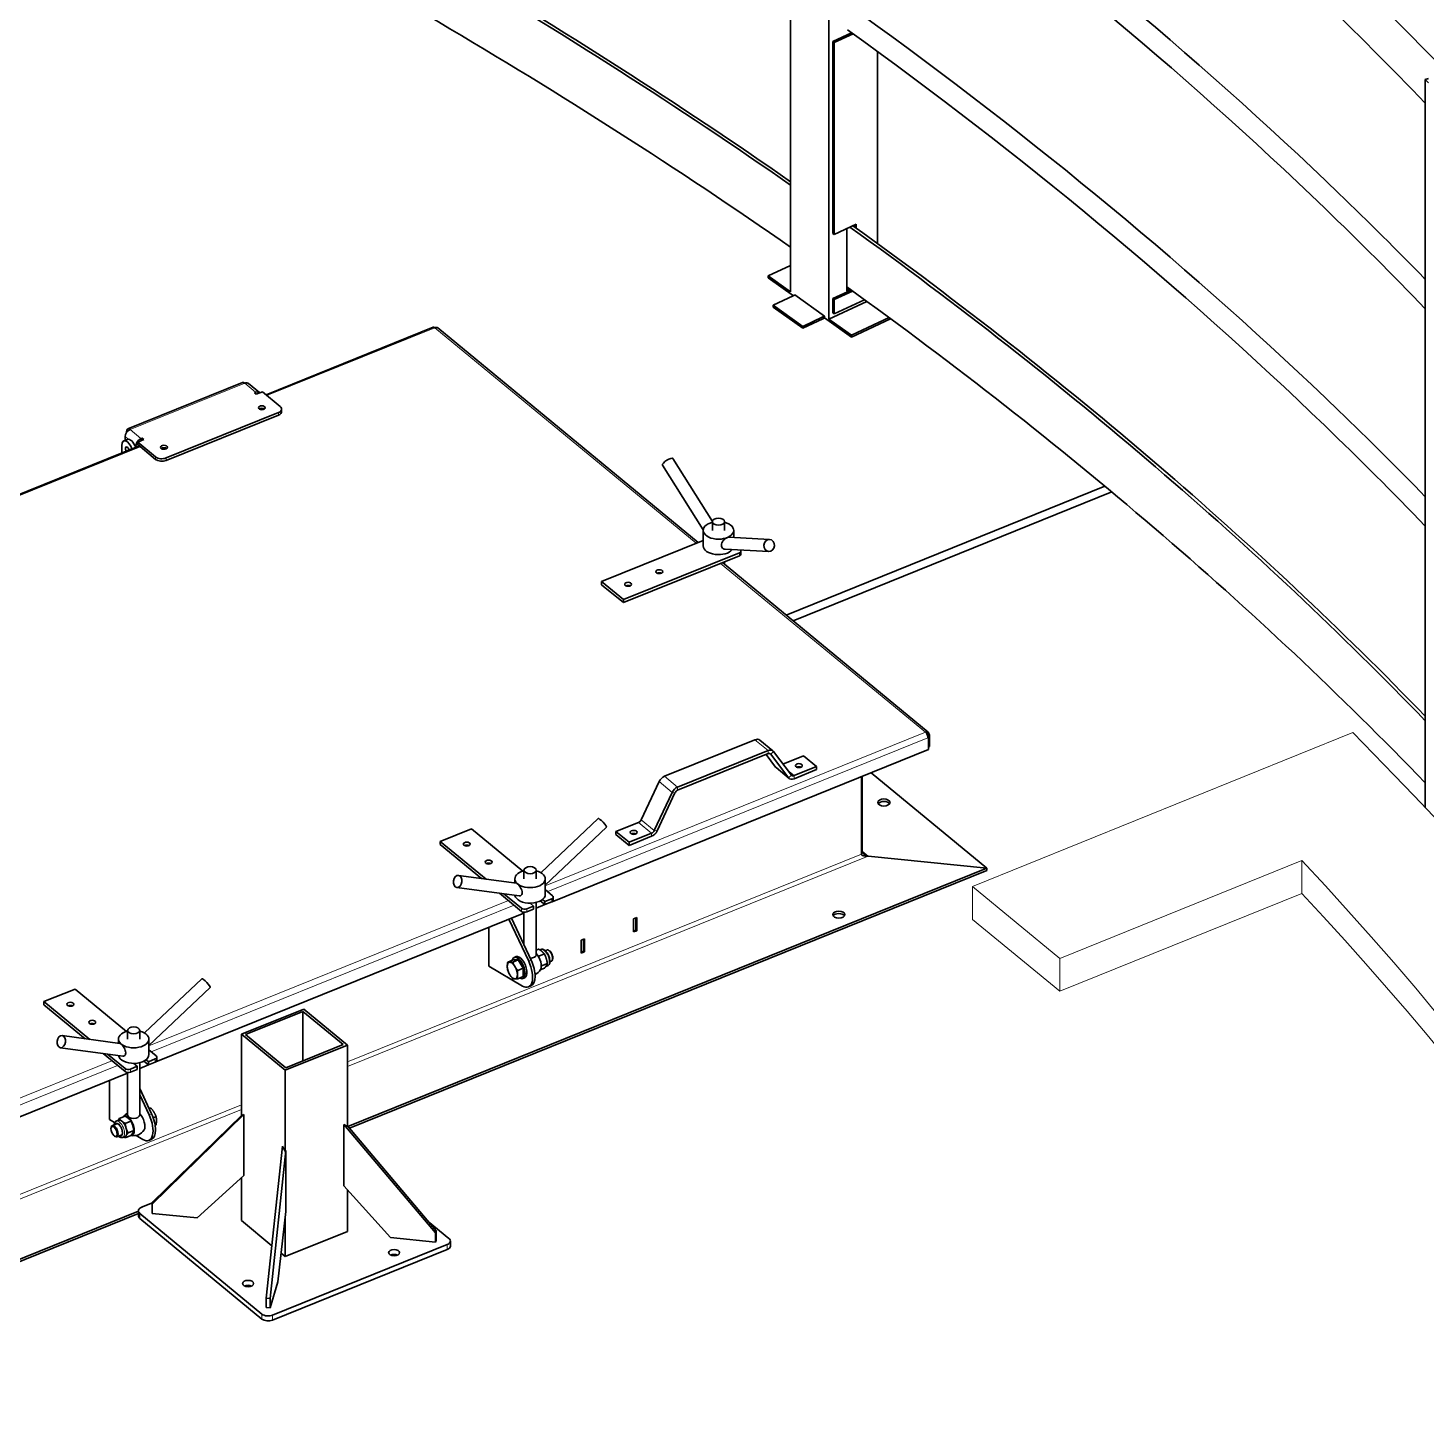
# Model space of a CAD drawing. Header units: millimetres. Extents: x 0 to 42050, y 0 to 29700.
# Drawn here: x 28622 to 29357, y 13207 to 13933 of the extents above; entities that cross this region are included whole.
import ezdxf

# ---------------------------------------------------------------- set-up
doc = ezdxf.new("R2010")
doc.units = ezdxf.units.MM
doc.header["$LTSCALE"] = 50
doc.layers.add('P_Cable Ducts (CD)', color=30, linetype='Continuous', lineweight=18, true_color=0xff7f00)
doc.layers.add('Visible', color=7, linetype='Continuous', lineweight=35)
doc.layers.add('Visible Narrow', color=7, linetype='Continuous', lineweight=18)

msp = doc.modelspace()

# ---------------------------------------------------------------- linework, layer by layer
at = {"layer": 'P_Cable Ducts (CD)'}
for p, q in [((29118.54, 13481.35), (29318.62, 13562.24)), ((29340.22, 13539.94), (29318.62, 13562.24)), ((29291.74, 13494.99), (29164.42, 13443.52)), ((29291.74, 13494.99), (29291.74, 13477.68)), ((29164.42, 13443.52), (29118.54, 13481.35)), ((29118.54, 13481.35), (29118.54, 13464.04)), ((29291.74, 13477.68), (29164.42, 13426.21)), ((29118.54, 13464.04), (29164.42, 13426.21)), ((29164.42, 13426.21), (29164.42, 13443.52))]:
    msp.add_line(p, q, dxfattribs=at)
for centre, major_axis, start_param, end_param in [((26536.67, 12634.94), (3212, 0), 0.084836, 0.509811), ((26536.67, 12634.94), (3132, 0), 6.246309, 6.778853), ((26536.67, 12617.63), (3132, 0), 0.004786, 0.495668)]:
    msp.add_ellipse(centre, major_axis=major_axis, ratio=0.57735, start_param=start_param, end_param=end_param, dxfattribs=at)
at = {"layer": 'Visible'}
for p, q in [((29022.98, 14191.45), (29022.98, 13793.98)), ((29043.13, 14177.1), (29043.13, 13779.63)), ((29045.19, 13925.66), (29055.04, 13930.27)), ((29055.79, 13929.73), (29045.94, 13925.12)), ((29045.94, 13925.12), (29045.19, 13925.66)), ((29045.19, 13824.74), (29045.19, 13925.66)), ((29045.94, 13824.2), (29045.94, 13925.12)), ((29068.63, 13819.42), (29068.63, 13920.4)), ((29358.38, 13906.22), (29356.62, 13905.67)), ((29356.62, 13905.67), (29356.62, 13522.8)), ((29358.33, 13903.84), (29356.62, 13905.67)), ((29045.94, 13824.2), (29057.44, 13829.58)), ((29052.45, 13794.44), (29052.45, 13827.25)), ((29056.69, 13828.08), (29056.69, 13829.23)), ((29057.44, 13829.58), (29057.44, 13827.53)), ((29045.19, 13824.74), (29045.94, 13824.2)), ((29011.14, 13802.41), (29022.98, 13807.95)), ((29011.14, 13802.41), (29022.98, 13793.98)), ((29011.14, 13801.43), (29011.14, 13802.41)), ((29024.42, 13791.98), (29011.14, 13801.43)), ((29013.75, 13786.99), (29024.32, 13791.93)), ((29025.25, 13792.37), (29024.32, 13791.93)), ((29025.25, 13792.37), (29040.86, 13781.24)), ((29043.13, 13779.63), (29063.06, 13788.95)), ((29045.19, 13790.45), (29054.79, 13794.94)), ((29045.94, 13789.91), (29045.19, 13790.45)), ((29045.19, 13782.93), (29045.19, 13790.45)), ((29055.54, 13794.4), (29045.94, 13789.91)), ((29045.94, 13782.4), (29045.94, 13789.91)), ((29061.85, 13789.84), (29045.94, 13782.4)), ((29052.45, 13795.33), (29053.54, 13795.84)), ((29054.29, 13795.3), (29052.45, 13794.44)), ((29029.37, 13775.86), (29013.75, 13786.99)), ((29013.75, 13786.01), (29013.75, 13786.99)), ((29029.37, 13774.88), (29013.75, 13786.01)), ((29045.19, 13782.93), (29045.94, 13782.4)), ((28835.01, 13775.41), (28747.17, 13739.9)), ((28974.32, 13662.17), (28837.43, 13775.03)), ((29029.37, 13775.86), (29039.93, 13780.81)), ((29039.93, 13779.83), (29029.37, 13774.88)), ((29029.37, 13774.88), (29029.37, 13775.86)), ((29039.93, 13780.81), (29040.86, 13781.24)), ((29039.93, 13779.83), (29040.86, 13780.26)), ((29040.86, 13780.26), (29040.86, 13781.24)), ((29040.86, 13780.26), (29054.97, 13770.21)), ((29040.86, 13780.26), (29040.86, 13780.26)), ((29054.97, 13771.19), (29043.13, 13779.63)), ((29054.97, 13771.19), (29074.72, 13780.44)), ((29054.97, 13770.21), (29075.54, 13779.84)), ((29054.97, 13770.21), (29054.97, 13771.19)), ((28734.77, 13746.27), (28674.48, 13721.9)), ((28743.74, 13741.04), (28738, 13745.77)), ((28741.05, 13740.92), (28741.7, 13741.19)), ((28741.97, 13740.16), (28741.05, 13740.92)), ((28745.24, 13741.49), (28741.97, 13740.16)), ((28745.24, 13741.49), (28754.65, 13733.73)), ((28753.67, 13730.52), (28694.69, 13706.67)), ((28755.37, 13731.1), (28755.37, 13732.41)), ((28753.67, 13729.21), (28694.69, 13705.37)), ((28672.36, 13715.65), (28674.32, 13716.45)), ((28673.06, 13715.94), (28673.06, 13717.87)), ((28673.84, 13720.44), (28673.84, 13720.05)), ((28682.99, 13716.32), (28679.71, 13715)), ((28681.42, 13716.81), (28682.07, 13717.08)), ((28682.07, 13717.08), (28682.99, 13716.32)), ((28682.07, 13715.95), (28682.07, 13717.08)), ((28680.58, 13712.98), (28360.86, 13583.73)), ((28671.32, 13709.24), (28671.32, 13713.29)), ((28678.79, 13713.14), (28678.79, 13712.26)), ((28689.12, 13707.24), (28679.71, 13715)), ((28679.71, 13715), (28679.71, 13713.69)), ((28689.12, 13705.93), (28679.71, 13713.69)), ((28680.1, 13712.79), (28680.1, 13713.37)), ((28977.04, 13668.78), (28955.67, 13702.91)), ((28981.84, 13673.19), (28961.09, 13706.31)), ((28981.84, 13668.59), (28981.84, 13673.17)), ((28988.24, 13668.59), (28988.24, 13673.17)), ((28977.04, 13668.59), (28977.04, 13660.43)), ((28990.55, 13664.97), (29011.86, 13663.84)), ((28993.04, 13668.59), (28993.04, 13664.83)), ((28923.6, 13641.66), (28977.04, 13663.26)), ((28996.01, 13656.84), (28935.07, 13632.2)), ((28988.59, 13658.66), (29011.52, 13657.45)), ((28996.87, 13657.79), (28996.87, 13656.15)), ((28996.01, 13655.21), (28935.07, 13630.57)), ((29095.31, 13562.4), (28987.12, 13651.61)), ((28988.24, 13650.69), (28988.24, 13652.06)), ((28935.07, 13632.2), (28923.6, 13641.66)), ((28923.6, 13641.66), (28923.6, 13640.03)), ((28935.07, 13630.57), (28923.6, 13640.03)), ((28935.07, 13632.2), (28935.07, 13630.57)), ((29095.46, 13561.36), (29094.77, 13561.93)), ((29094.78, 13561.09), (29095.46, 13561.36)), ((29095.46, 13558.09), (29095.46, 13561.36)), ((29095.46, 13561.23), (29095.75, 13561.34)), ((29095.46, 13560.98), (29095.96, 13561.18)), ((29095.96, 13561.18), (29095.75, 13561.34)), ((29095.96, 13554.97), (29095.96, 13561.18)), ((28956.68, 13539.26), (29004.22, 13558.48)), ((29013.65, 13552.62), (29006.76, 13558.3)), ((29095.14, 13559.79), (29095.45, 13559.53)), ((29095.16, 13559.42), (29095.45, 13559.53)), ((29095.45, 13559.53), (29095.45, 13553.33)), ((29095.46, 13558.09), (29095.45, 13558.09)), ((29095.45, 13554.77), (29095.96, 13554.97)), ((29095.45, 13553.33), (28897.55, 13473.32)), ((29011.1, 13552.8), (28963.56, 13533.58)), ((28963.56, 13531.95), (29011.1, 13551.17)), ((29015.05, 13544.15), (29010.06, 13550.75)), ((29012.52, 13550.92), (29021.93, 13538.48)), ((29023.35, 13539.87), (29013.94, 13552.31)), ((29018.93, 13545.72), (29029.76, 13550.1)), ((29029.76, 13550.1), (29036.64, 13544.42)), ((29015.34, 13543.85), (29022.23, 13538.17)), ((29036.64, 13544.42), (29024.77, 13539.63)), ((29024.77, 13537.99), (29036.64, 13542.79)), ((29036.64, 13542.79), (29036.64, 13544.42)), ((29060.17, 13539.06), (29060.17, 13498.32)), ((29060.56, 13499.6), (29060.56, 13539.22)), ((29065.26, 13541.12), (29126.1, 13490.96)), ((28944.42, 13516.42), (28953.84, 13536.48)), ((28960.72, 13530.8), (28951.31, 13510.74)), ((28952.73, 13510.5), (28962.14, 13530.56)), ((28891.68, 13488.58), (28921.86, 13517.08)), ((28838.79, 13505.04), (28855.17, 13511.66)), ((28855.17, 13511.66), (28882.18, 13489.4)), ((28893.99, 13481.95), (28926.25, 13512.43)), ((28931.13, 13510.23), (28943.01, 13515.03)), ((28938.02, 13504.55), (28931.13, 13510.23)), ((28931.13, 13508.6), (28931.13, 13510.23)), ((28838.79, 13505.04), (28838.79, 13503.4)), ((28862.89, 13485.17), (28838.79, 13505.04)), ((28860.52, 13485.49), (28838.79, 13503.4)), ((28931.13, 13508.6), (28938.02, 13502.92)), ((28949.89, 13509.35), (28938.02, 13504.55)), ((28938.02, 13502.92), (28949.89, 13507.72)), ((28938.02, 13502.92), (28938.02, 13504.55)), ((29126.1, 13490.96), (29063.7, 13497.31)), ((29063.7, 13497.31), (29126.1, 13490.96)), ((29126.1, 13490.96), (28790.16, 13355.15)), ((29126.1, 13489.65), (28790.99, 13354.18)), ((28882.79, 13485.33), (28882.79, 13489.91)), ((28889.19, 13485.33), (28889.19, 13489.91)), ((29126.1, 13489.65), (29126.1, 13490.96)), ((29126.1, 13489.65), (29126.1, 13490.96)), ((28880.23, 13476.34), (28847.48, 13480.81)), ((28878.8, 13483), (28848.35, 13487.15)), ((28877.99, 13485.33), (28877.99, 13483.11)), ((28893.99, 13485.33), (28893.99, 13477.17)), ((28881.47, 13468.22), (28869.9, 13477.75)), ((28881.47, 13469.85), (28872.28, 13477.43)), ((28889.19, 13445.44), (28889.19, 13472.94)), ((28893.75, 13471.78), (28891.36, 13473.75)), ((28893.75, 13473.41), (28892.47, 13474.46)), ((28897.36, 13474.87), (28893.75, 13473.41)), ((28893.75, 13473.41), (28893.75, 13471.78)), ((28897.36, 13473.23), (28893.75, 13471.78)), ((28893.99, 13479.66), (28897.85, 13476.47)), ((28898.21, 13475.81), (28898.21, 13474.18)), ((28882.79, 13467.35), (28689.16, 13389.08)), ((28882.79, 13450.62), (28882.79, 13467.74)), ((28887.86, 13471.02), (28884.25, 13469.57)), ((28887.86, 13469.39), (28884.25, 13467.93)), ((28886, 13472.55), (28887.86, 13471.02)), ((28887.86, 13471.02), (28887.86, 13469.39)), ((28893.74, 13471.78), (28889.19, 13469.94)), ((28864.39, 13459.92), (28864.39, 13439.42)), ((28885.26, 13442), (28874.89, 13464.16)), ((28876.2, 13464.69), (28886.57, 13442.53)), ((28940.41, 13464.27), (28942.04, 13464.93)), ((28940.41, 13457.41), (28940.41, 13464.27)), ((28941.65, 13458.36), (28940.41, 13457.86)), ((28942.04, 13458.08), (28940.41, 13457.41)), ((28941.65, 13458.36), (28941.65, 13464.78)), ((28941.65, 13458.4), (28942.04, 13458.08)), ((28942.04, 13464.93), (28942.04, 13458.08)), ((28912.88, 13453.15), (28914.52, 13453.81)), ((28912.88, 13446.29), (28912.88, 13453.15)), ((28914.13, 13447.24), (28914.13, 13453.65)), ((28914.52, 13453.81), (28914.52, 13446.95)), ((28878.66, 13444.43), (28877.68, 13444.03)), ((28890.46, 13448.39), (28889.19, 13447.88)), ((28890.52, 13444.65), (28893.53, 13445.86)), ((28891.69, 13448.22), (28891.13, 13447.99)), ((28894.78, 13447.92), (28893.97, 13447.6)), ((28896.06, 13447.55), (28895.7, 13447.77)), ((28912.88, 13446.73), (28914.13, 13447.24)), ((28914.52, 13446.95), (28912.88, 13446.29)), ((28914.13, 13447.27), (28914.52, 13446.95)), ((28864.39, 13439.42), (28881.93, 13428.99)), ((28877.07, 13442.76), (28874.21, 13441.6)), ((28879.73, 13442.75), (28876.86, 13441.6)), ((28877.07, 13442.76), (28879.73, 13442.75)), ((28882.39, 13438.38), (28879.52, 13437.22)), ((28879.73, 13442.75), (28882.39, 13438.38)), ((28882.39, 13438.38), (28882.39, 13434.01)), ((28891.34, 13437.41), (28893.53, 13438.3)), ((28892.05, 13439.6), (28895.07, 13440.82)), ((28895.16, 13439.63), (28894.27, 13439.27)), ((28897.18, 13441.99), (28896.37, 13441.66)), ((28897.84, 13443.15), (28897.73, 13442.74)), ((28683.29, 13404.33), (28713.47, 13432.84)), ((28879.52, 13432.85), (28882.39, 13434.01)), ((28883.16, 13433.3), (28882.17, 13432.9)), ((28886.42, 13429.01), (28885.11, 13428.48)), ((28630.4, 13420.79), (28646.78, 13427.41)), ((28646.78, 13427.41), (28673.78, 13405.15)), ((28685.59, 13397.7), (28717.86, 13428.19)), ((28630.4, 13420.79), (28630.4, 13419.16)), ((28654.5, 13400.92), (28630.4, 13420.79)), ((28652.13, 13401.24), (28630.4, 13419.16)), ((28734.22, 13403.63), (28766.99, 13416.88)), ((28766.6, 13415.59), (28736.45, 13403.41)), ((28766.6, 13389.66), (28766.6, 13415.59)), ((28787.7, 13398.19), (28766.6, 13415.59)), ((28766.99, 13416.88), (28789.93, 13397.96)), ((28670.4, 13398.75), (28639.96, 13402.9)), ((28669.59, 13401.09), (28669.59, 13398.86)), ((28674.39, 13401.09), (28674.39, 13405.66)), ((28680.79, 13401.09), (28680.79, 13405.66)), ((28685.59, 13401.09), (28685.59, 13392.92)), ((28757.17, 13384.72), (28734.22, 13403.63)), ((28734.22, 13360.84), (28734.22, 13403.63)), ((28736.45, 13403.41), (28757.56, 13386)), ((28671.84, 13392.1), (28639.09, 13396.56)), ((28673.07, 13383.97), (28661.51, 13393.51)), ((28673.07, 13385.6), (28663.88, 13393.18)), ((28685.59, 13395.41), (28689.46, 13392.23)), ((28789.93, 13397.96), (28757.17, 13384.72)), ((28757.56, 13386), (28787.7, 13398.19)), ((28789.93, 13355.16), (28789.93, 13397.96)), ((28679.46, 13386.78), (28675.86, 13385.32)), ((28679.46, 13385.15), (28675.86, 13383.69)), ((28677.61, 13388.3), (28679.46, 13386.78)), ((28679.46, 13386.78), (28679.46, 13385.15)), ((28680.79, 13361.2), (28680.79, 13388.69)), ((28685.35, 13387.54), (28680.79, 13385.69)), ((28685.36, 13387.53), (28682.97, 13389.5)), ((28685.36, 13389.16), (28684.08, 13390.22)), ((28688.97, 13390.62), (28685.36, 13389.16)), ((28685.36, 13389.16), (28685.36, 13387.53)), ((28688.97, 13388.99), (28685.36, 13387.53)), ((28689.82, 13391.57), (28689.82, 13389.93)), ((28757.17, 13341.92), (28757.17, 13384.72)), ((28674.39, 13383.11), (28464.46, 13298.24)), ((28664.84, 13379.25), (28664.84, 13358.75)), ((28674.39, 13361.2), (28674.39, 13383.49)), ((28680.79, 13375.17), (28687.03, 13361.86)), ((28685.72, 13361.33), (28680.79, 13371.84)), ((28685.85, 13364.38), (28686.72, 13364.73)), ((28664.84, 13358.75), (28667.54, 13357.15)), ((28666.4, 13355.6), (28668.66, 13356.51)), ((28668.42, 13357.96), (28669.63, 13358.45)), ((28673.06, 13360.51), (28670.05, 13359.29)), ((28676.13, 13357.98), (28673.12, 13356.76)), ((28687.37, 13314.35), (28735.57, 13361.49)), ((28734.22, 13360.97), (28687.72, 13315.48)), ((28687.89, 13359.75), (28689.38, 13360.35)), ((28689.38, 13355.98), (28688.91, 13355.79)), ((28735.57, 13361.49), (28734.22, 13360.84)), ((28735.57, 13329.31), (28735.57, 13361.49)), ((28788.01, 13356.15), (28788.01, 13323.97)), ((28789.93, 13355.16), (28788.01, 13356.15)), ((28788.01, 13356.15), (28836.21, 13299.2)), ((28836.55, 13300.33), (28789.93, 13355.43)), ((28665.74, 13354.44), (28665.85, 13354.85)), ((28667.52, 13350.04), (28667.88, 13349.82)), ((28668.8, 13349.66), (28671.06, 13350.58)), ((28671.89, 13349.37), (28673.1, 13349.86)), ((28676.13, 13350.41), (28673.12, 13349.19)), ((28677.66, 13352.93), (28674.65, 13351.71)), ((28678.89, 13350.4), (28682.39, 13348.32)), ((28686.87, 13348.34), (28685.56, 13347.81)), ((28755.82, 13344.8), (28747.32, 13264.92)), ((28749.29, 13264.72), (28757.56, 13342.43)), ((28757.17, 13341.92), (28755.82, 13344.8)), ((28757.56, 13342.43), (28757.17, 13341.92)), ((28757.56, 13342.43), (28757.56, 13310.35)), ((28735.57, 13329.31), (28711.01, 13307.04)), ((28734.22, 13305.65), (28734.22, 13328.09)), ((28812.57, 13296.7), (28788.01, 13323.97)), ((28789.93, 13299.98), (28789.93, 13321.83)), ((28681.79, 13312.65), (28687.57, 13314.98)), ((28687.72, 13315.48), (28687.37, 13314.35)), ((28687.37, 13309.45), (28687.37, 13314.35)), ((28680.09, 13310.65), (28457.67, 13220.74)), ((28680.09, 13309.35), (28457.67, 13219.43)), ((28680.09, 13308.14), (28680.09, 13310.76)), ((28745.05, 13256.46), (28680.81, 13309.43)), ((28745.05, 13253.85), (28680.81, 13306.82)), ((28687.37, 13309.45), (28711.01, 13307.04)), ((28750.25, 13292.44), (28734.22, 13305.65)), ((28757.56, 13310.35), (28753.46, 13273.47)), ((28757.17, 13286.74), (28757.17, 13306.83)), ((28832.43, 13305.2), (28843.35, 13296.2)), ((28789.93, 13299.98), (28757.17, 13286.74)), ((28812.57, 13296.7), (28836.21, 13294.3)), ((28836.21, 13299.2), (28836.55, 13300.33)), ((28836.21, 13299.2), (28836.21, 13294.3)), ((28836.55, 13295.43), (28836.55, 13300.33)), ((28842.37, 13292.99), (28750.62, 13255.9)), ((28842.37, 13290.37), (28750.62, 13253.28)), ((28836.21, 13294.3), (28836.55, 13295.43)), ((28844.07, 13292.27), (28844.07, 13294.88)), ((28757.17, 13286.74), (28755.12, 13288.42)), ((28749.29, 13259.82), (28753.46, 13273.47)), ((28747.32, 13264.92), (28749.29, 13264.72)), ((28747.32, 13264.92), (28747.32, 13260.02)), ((28747.32, 13260.02), (28749.29, 13259.82)), ((28749.29, 13259.82), (28749.29, 13264.72))]:
    msp.add_line(p, q, dxfattribs=at)
at = {"layer": 'Visible', "color": 9, "true_color": 0xc0c0c0}
for p, q in [((29020.56, 13624.04), (29188.17, 13691.8)), ((29191.82, 13688.76), (29024.23, 13621.01))]:
    msp.add_line(p, q, dxfattribs=at)
at = {"layer": 'Visible'}
for centre, start, end in [((28885.99, 13440.92), 294.1754, 328.97215), ((28677.59, 13356.67), 120, 146.81398), ((28677.59, 13356.67), 256.96332, 328.97215)]:
    msp.add_arc(centre, 6.4, start, end, dxfattribs=at)
for centre, major_axis, ratio, start_param, end_param in [((26536.67, 12661.72), (-3227.8, 0), 0.57735, 3.833108, 4.003731), ((26536.67, 12661.72), (-3229.8, 0), 0.57735, 3.833856, 4.003734), ((26536.67, 12629.06), (-3227.8, 0), 0.57735, 3.833108, 4.004406), ((26536.67, 12661.72), (-3227.8, 0), 0.57735, 3.649749, 3.817818), ((26536.67, 12661.72), (-3229.8, 0), 0.57735, 3.650859, 3.817821), ((26536.67, 12629.06), (-3227.8, 0), 0.57735, 3.649749, 3.818664), ((28835.91, 13773.18), (-0.9, 2.23), 0.468323, 5.571067, 6.283185), ((28835.91, 13773.18), (1.53, 1.85), 0.668835, 0, 0.889288), ((28735.97, 13743.3), (-1.2, 2.97), 0.468323, 5.571067, 6.283185), ((28735.97, 13743.3), (2.04, 2.47), 0.668835, 0, 0.889288), ((28741.7, 13738.57), (2.04, 2.47), 0.668835, 6.206226, 7.172473), ((28744.97, 13731.75), (1.8, 0), 0.57735, 0.679674, 2.461919), ((28744.97, 13731.75), (-1.8, 0), 0.57735, 3.821266, 5.603511), ((28751.37, 13732.41), (4, 0), 0.57735, 5.323254, 6.894051), ((28751.37, 13731.1), (4, 0), 0.57735, 5.323254, 6.283185), ((28674.3, 13710.83), (-1.95, 4.82), 0.468323, 4.642379, 7.141864), ((28675.68, 13718.93), (2.04, 2.47), 0.668835, 0.889288, 2.460084), ((28675.68, 13718.93), (-1.2, 2.97), 0.468323, 5.571067, 7.141864), ((28676.27, 13711.63), (-1.95, 4.82), 0.468323, 4.642379, 6.283185), ((28681.42, 13714.2), (-2.04, -2.47), 0.668835, 4.03088, 5.601677), ((28674.3, 13710.83), (-0.67, 1.67), 0.468323, 4.508901, 8.05747), ((28693.52, 13710.96), (1.8, 0), 0.57735, 0.679674, 2.461919), ((28693.52, 13710.96), (-1.8, 0), 0.57735, 3.821266, 5.603511), ((28692.39, 13708.56), (-4, 0), 0.57735, 0.610865, 2.181662), ((28692.39, 13707.26), (4, 0), 0.57735, 3.752458, 5.323254), ((28958.38, 13704.61), (-2.71, -1.7), 0.312744, 3.141593, 6.283185), ((28985.04, 13668.59), (8, 0), 0.57735, 1.982313, 7.442465), ((28985.04, 13660.43), (-8, 0), 0.57735, 0, 2.702378), ((28994.87, 13657.79), (2, 0), 0.57735, 5.323254, 6.680154), ((28994.87, 13656.15), (2, 0), 0.57735, 5.323254, 6.283185), ((28953.91, 13645.23), (1.8, 0), 0.57735, 0.903785, 2.237807), ((28953.91, 13645.23), (-1.8, 0), 0.57735, 4.045378, 5.3794), ((28937.53, 13638.61), (1.8, 0), 0.57735, 0.903785, 2.237807), ((28937.53, 13638.61), (-1.8, 0), 0.57735, 4.045378, 5.3794), ((29093.79, 13560.55), (1.53, 1.85), 0.668835, 5.601677, 7.172473), ((29093.79, 13560.55), (0.9, -2.23), 0.468323, 0.858678, 2.429475), ((29004.22, 13555.21), (2.54, 3.09), 0.668835, 0, 0.889288), ((29011.1, 13549.53), (2.54, 3.09), 0.668835, 6.125275, 7.172473), ((29011.1, 13549.53), (1.27, 1.54), 0.668835, 6.125275, 7.172473), ((28956.68, 13535.99), (-2.54, -3.09), 0.668835, 4.03088, 5.078078), ((29017.89, 13546.93), (-2.54, -3.09), 0.668835, 6.125275, 6.283185), ((29024.77, 13541.26), (-1.27, -1.54), 0.668835, 6.125275, 7.172473), ((29027.3, 13543.24), (-1.8, 0), 0.57735, 4.045378, 5.3794), ((29027.3, 13543.24), (1.8, 0), 0.57735, 0.903781, 2.181662), ((28963.56, 13530.31), (2.54, 3.09), 0.668835, 0.889288, 1.936485), ((28963.56, 13530.31), (-1.27, -1.54), 0.668835, 4.03088, 5.078078), ((29024.77, 13541.26), (-2.54, -3.09), 0.668835, 6.125275, 7.172473), ((29072.02, 13524.18), (3.2, 0), 0.57735, 0.361367, 2.780226), ((28924.06, 13514.76), (-2.2, 2.33), 0.136479, 3.141593, 6.283185), ((28943.01, 13516.66), (-1.27, -1.54), 0.668835, 0.889288, 1.936485), ((28949.89, 13510.99), (1.27, 1.54), 0.668835, 4.03088, 5.078078), ((28949.89, 13510.99), (-2.54, -3.09), 0.668835, 0.889288, 1.936485), ((28852.72, 13501.99), (1.8, 0), 0.57735, 0.903785, 2.237807), ((28852.72, 13501.99), (-1.8, 0), 0.57735, 4.045378, 5.3794), ((28940.47, 13508.14), (1.8, 0), 0.57735, 0.903785, 2.237807), ((28940.47, 13508.14), (-1.8, 0), 0.57735, 4.045378, 5.3794), ((28864.19, 13492.53), (1.8, 0), 0.57735, 0.903785, 2.237807), ((28864.19, 13492.53), (-1.8, 0), 0.57735, 4.045378, 5.3794), ((28885.99, 13485.33), (8, 0), 0.57735, 1.982313, 7.442465), ((28885.99, 13477.17), (8, 0), 0.57735, 3.25557, 6.283185), ((28896.21, 13475.81), (2, 0), 0.57735, 5.323254, 6.894051), ((28896.21, 13474.18), (2, 0), 0.57735, 5.323254, 6.283185), ((28883.1, 13470.51), (-2, 0), 0.57735, 0.610865, 2.181662), ((28883.1, 13468.88), (-2, 0), 0.57735, 0.610865, 2.181662), ((29048.28, 13465.24), (3.2, 0), 0.57735, 0.361367, 2.780226), ((28879.92, 13438.47), (2.25, -5.56), 0.468323, 5.713509, 9.994454), ((28880.91, 13438.86), (2.25, -5.56), 0.468323, 0, 3.141593), ((28885.99, 13445.44), (3.2, 0), 0.57735, 4.739262, 6.283185), ((28888.77, 13442.04), (2.03, -5.03), 0.468323, 0.338811, 2.295674), ((28895.98, 13444.96), (1.2, -2.97), 0.468323, 0, 3.141593), ((28896.31, 13445.09), (-1.05, 2.6), 0.468323, 3.700244, 5.724534), ((28879.92, 13438.47), (-1.74, 4.29), 0.468323, 5.906621, 6.282711), ((28879.92, 13438.47), (-1.74, 4.29), 0.468323, 4.615976, 5.478962), ((28880.91, 13438.86), (4.2, -10.38), 0.468323, 5.731302, 7.968043), ((28879.92, 13438.47), (-1.74, 4.29), 0.468323, 3.614928, 4.385614), ((28882.22, 13439.39), (4.2, -10.38), 0.468323, 0, 1.684858), ((28715.66, 13430.51), (-2.2, 2.33), 0.136479, 3.141593, 6.283185), ((28644.33, 13417.74), (1.8, 0), 0.57735, 0.903785, 2.237807), ((28644.33, 13417.74), (-1.8, 0), 0.57735, 4.045378, 5.3794), ((28655.8, 13408.28), (1.8, 0), 0.57735, 0.903785, 2.237807), ((28655.8, 13408.28), (-1.8, 0), 0.57735, 4.045378, 5.3794), ((28677.59, 13401.09), (8, 0), 0.57735, 1.982313, 7.442465), ((28677.59, 13392.92), (8, 0), 0.57735, 3.25557, 6.283185), ((28687.82, 13391.57), (2, 0), 0.57735, 5.323254, 6.894051), ((28674.71, 13386.27), (-2, 0), 0.57735, 0.610865, 2.181662), ((28687.82, 13389.93), (2, 0), 0.57735, 5.323254, 6.283185), ((28674.71, 13384.63), (-2, 0), 0.57735, 0.610865, 2.181662), ((28667.6, 13352.63), (-1.2, 2.97), 0.468323, 2.582942, 6.841836), ((28669.64, 13353.46), (-1.33, 3.3), 0.468323, 5.120024, 6.735807), ((28669.86, 13353.54), (-1.33, 3.3), 0.468323, 0.069593, 0.452622), ((28669.86, 13353.54), (-1.2, 2.97), 0.468323, 5.525467, 6.283185), ((28671.37, 13354.15), (-1.74, 4.3), 0.468323, 5.571067, 6.283185), ((28671.37, 13354.15), (1.74, -4.3), 0.468323, 1.382277, 2.429475), ((28674.81, 13355.54), (-2.03, 5.03), 0.468323, 2.877751, 6.531991), ((28677.59, 13361.2), (3.2, 0), 0.57735, 3.141593, 6.283185), ((28680.38, 13357.8), (2.03, -5.03), 0.468323, 0.338811, 2.295674), ((28681.36, 13358.19), (4.2, -10.38), 0.468323, 5.731302, 7.968043), ((28682.67, 13358.72), (4.2, -10.38), 0.468323, 0, 1.684858), ((28669.64, 13353.46), (1.33, -3.3), 0.468323, 5.830563, 7.446347), ((28669.86, 13353.54), (1.33, -3.3), 0.468323, 5.830563, 6.213592), ((28669.86, 13353.54), (1.2, -2.97), 0.468323, 0, 0.757718), ((28671.37, 13354.15), (1.74, -4.3), 0.468323, 0, 0.33508), ((28671.37, 13354.15), (1.74, -4.3), 0.468323, 0.33508, 1.382277), ((28684.09, 13310.76), (-4, 0), 0.57735, 5.323254, 6.894051), ((28684.09, 13308.14), (-4, 0), 0.57735, 0, 0.610865), ((28840.07, 13294.88), (4, 0), 0.57735, 5.323254, 6.894051), ((28840.07, 13292.27), (4, 0), 0.57735, 5.323254, 6.283185), ((28814.51, 13286.16), (-2.9, 0), 0.57735, 4.036667, 5.388111), ((28737.75, 13269.93), (-2.9, 0), 0.57735, 4.036667, 5.388111), ((28748.33, 13257.79), (-4, 0), 0.57735, 0.610865, 2.181662), ((28748.33, 13255.18), (4, 0), 0.57735, 3.752458, 5.323254)]:
    msp.add_ellipse(centre, major_axis=major_axis, ratio=ratio, start_param=start_param, end_param=end_param, dxfattribs=at)
for centre, major_axis, ratio in [((28744.97, 13733.06), (-1.8, 0), 0.57735), ((28693.52, 13712.26), (-1.8, 0), 0.57735), ((28985.04, 13673.17), (-3.2, 0), 0.57735), ((29011.69, 13660.65), (-0.17, -3.2), 0.863169), ((28953.91, 13646.87), (1.8, 0), 0.57735), ((28937.53, 13640.24), (1.8, 0), 0.57735), ((29027.3, 13544.88), (1.8, 0), 0.57735), ((29072.02, 13525.48), (3.2, 0), 0.57735), ((28940.47, 13509.78), (1.8, 0), 0.57735), ((28852.72, 13503.62), (-1.8, 0), 0.57735), ((28864.19, 13494.16), (-1.8, 0), 0.57735), ((28885.99, 13489.91), (-3.2, 0), 0.57735), ((28847.92, 13483.98), (-0.43, -3.17), 0.686904), ((29048.28, 13466.55), (3.2, 0), 0.57735), ((28876.65, 13437.14), (1.74, -4.29), 0.468323), ((28644.33, 13419.37), (-1.8, 0), 0.57735), ((28655.8, 13409.91), (-1.8, 0), 0.57735), ((28677.59, 13405.66), (3.2, 0), 0.57735), ((28639.52, 13399.73), (-0.43, -3.17), 0.686904), ((28667.27, 13352.5), (-1.05, 2.6), 0.468323), ((28814.51, 13288.77), (2.9, 0), 0.57735), ((28737.75, 13272.54), (2.9, 0), 0.57735)]:
    msp.add_ellipse(centre, major_axis=major_axis, ratio=ratio, dxfattribs=at)
for points, knots in [([(29060.85, 14173.23), (29153.43, 14106.67), (29238.15, 14036.41), (29332.07, 13945.9), (29349.44, 13928.53), (29366.34, 13910.99)], [4.3526586, 4.3526586, 4.3526586, 4.3526586, 4.4894788, 4.4894788, 4.5215925, 4.5215925, 4.5215925, 4.5215925]), ([(29049.88, 14157.33), (29141.65, 14091.33), (29225.55, 14021.73), (29319.97, 13930.72), (29338.58, 13912.06), (29356.62, 13893.22)], [4.3528113, 4.3528113, 4.3528113, 4.3528113, 4.4894788, 4.4894788, 4.5242833, 4.5242833, 4.5242833, 4.5242833]), ([(29058.99, 14054.99), (29151.17, 13988.67), (29235.51, 13918.7), (29326.73, 13830.79), (29341.86, 13815.74), (29356.62, 13800.57)], [4.3529717, 4.3529717, 4.3529717, 4.3529717, 4.4894788, 4.4894788, 4.5173925, 4.5173925, 4.5173925, 4.5173925]), ([(29052.87, 14046.14), (29144.6, 13980.13), (29228.49, 13910.53), (29321.89, 13820.51), (29339.51, 13802.88), (29356.62, 13785.1)], [4.3530517, 4.3530517, 4.3530517, 4.3530517, 4.4894788, 4.4894788, 4.5223026, 4.5223026, 4.5223026, 4.5223026]), ([(29058.99, 13940.68), (29151.17, 13874.36), (29235.51, 13804.39), (29326.73, 13716.48), (29341.86, 13701.43), (29356.62, 13686.26)], [4.3529717, 4.3529717, 4.3529717, 4.3529717, 4.4894788, 4.4894788, 4.5173925, 4.5173925, 4.5173925, 4.5173925]), ([(29052.87, 13931.83), (29144.6, 13865.83), (29228.49, 13796.22), (29321.89, 13706.2), (29339.51, 13688.57), (29356.62, 13670.79)], [4.3530517, 4.3530517, 4.3530517, 4.3530517, 4.4894788, 4.4894788, 4.5223026, 4.5223026, 4.5223026, 4.5223026]), ([(28986.62, 13660.77), (28986.62, 13661.16), (28986.71, 13661.58), (28987.05, 13662.41), (28987.3, 13662.81), (28987.84, 13663.5), (28988.17, 13663.84), (28988.7, 13664.26), (28988.89, 13664.39), (28989.26, 13664.62), (28989.45, 13664.71), (28989.8, 13664.85), (28989.98, 13664.91), (28990.29, 13664.96), (28990.43, 13664.97), (28990.55, 13664.97)], [0, 0, 0, 0, 0.356584, 0.356584, 0.713168, 0.713168, 1.040393, 1.040393, 1.204005, 1.204005, 1.367618, 1.367618, 1.53123, 1.53123, 1.674368, 1.674368, 1.674368, 1.674368]), ([(28988.59, 13658.66), (28988.59, 13658.66), (28988.58, 13658.66), (28988.22, 13658.68), (28987.87, 13658.79), (28987.3, 13659.14), (28987.04, 13659.41), (28986.7, 13660.05), (28986.62, 13660.42), (28986.62, 13660.77)], [4.2742493, 4.2742493, 4.2742493, 4.2742493, 4.2804383, 4.2804383, 4.5808717, 4.5808717, 4.9028228, 4.9028228, 5.224774, 5.224774, 5.224774, 5.224774]), ([(29063.7, 13497.31), (29063.4, 13497.32), (29063.07, 13497.32), (29062.5, 13497.34), (29062.25, 13497.34), (29061.59, 13497.39), (29061.17, 13497.45), (29060.77, 13497.6), (29060.7, 13497.63), (29060.36, 13497.81), (29060.17, 13498.03), (29060.17, 13498.32)], [-1, -1, -1, -1, -0.779538, -0.779538, -0.622666, -0.622666, -0.336634, -0.336634, -0.276727, -0.276727, 0, 0, 0, 0]), ([(29063.7, 13497.31), (29063.42, 13497.37), (29063.12, 13497.48), (29062.61, 13497.71), (29062.4, 13497.82), (29061.82, 13498.15), (29061.46, 13498.39), (29061.11, 13498.69), (29061.05, 13498.75), (29060.74, 13499.05), (29060.56, 13499.32), (29060.56, 13499.6)], [-1, -1, -1, -1, -0.779538, -0.779538, -0.622666, -0.622666, -0.336634, -0.336634, -0.276727, -0.276727, 0, 0, 0, 0]), ([(28878.8, 13483), (28878.88, 13482.99), (28878.98, 13482.95), (28879.19, 13482.84), (28879.31, 13482.76), (28879.56, 13482.55), (28879.69, 13482.43), (28879.97, 13482.14), (28880.11, 13481.97), (28880.52, 13481.45), (28880.78, 13481.05), (28881.23, 13480.27), (28881.44, 13479.82), (28881.74, 13478.92), (28881.82, 13478.48), (28881.82, 13477.74), (28881.75, 13477.39), (28881.46, 13476.82), (28881.24, 13476.6), (28880.77, 13476.36), (28880.5, 13476.31), (28880.23, 13476.34)], [1.045445, 1.045445, 1.045445, 1.045445, 1.204005, 1.204005, 1.367618, 1.367618, 1.53123, 1.53123, 1.694843, 1.694843, 2.022068, 2.022068, 2.378652, 2.378652, 2.735236, 2.735236, 3.057187, 3.057187, 3.379138, 3.379138, 3.671518, 3.671518, 3.671518, 3.671518]), ([(28895.16, 13439.63), (28895.39, 13439.72), (28895.59, 13439.86), (28895.93, 13440.24), (28896.07, 13440.47), (28896.3, 13441.07), (28896.37, 13441.44), (28896.4, 13442.27), (28896.37, 13442.74), (28896.2, 13443.67), (28896.07, 13444.14), (28895.73, 13445.06), (28895.53, 13445.5), (28895.06, 13446.32), (28894.8, 13446.71), (28894.23, 13447.38), (28893.92, 13447.68), (28893.25, 13448.12), (28892.89, 13448.28), (28892.23, 13448.36), (28891.95, 13448.32), (28891.69, 13448.22)], [5.424507, 5.424507, 5.424507, 5.424507, 5.639495, 5.639495, 5.888876, 5.888876, 6.220366, 6.220366, 6.578821, 6.578821, 6.925166, 6.925166, 7.266122, 7.266122, 7.609221, 7.609221, 7.962145, 7.962145, 8.31717, 8.31717, 8.5661, 8.5661, 8.5661, 8.5661]), ([(28670.4, 13398.75), (28670.49, 13398.74), (28670.58, 13398.71), (28670.8, 13398.59), (28670.92, 13398.51), (28671.17, 13398.31), (28671.3, 13398.18), (28671.57, 13397.89), (28671.71, 13397.73), (28672.13, 13397.2), (28672.39, 13396.81), (28672.84, 13396.02), (28673.05, 13395.57), (28673.34, 13394.68), (28673.42, 13394.24), (28673.42, 13393.5), (28673.36, 13393.15), (28673.07, 13392.57), (28672.84, 13392.35), (28672.37, 13392.11), (28672.11, 13392.06), (28671.84, 13392.1)], [1.045445, 1.045445, 1.045445, 1.045445, 1.204005, 1.204005, 1.367618, 1.367618, 1.53123, 1.53123, 1.694843, 1.694843, 2.022068, 2.022068, 2.378652, 2.378652, 2.735236, 2.735236, 3.057187, 3.057187, 3.379138, 3.379138, 3.671518, 3.671518, 3.671518, 3.671518]), ([(28667.21, 13355.92), (28667.22, 13356.09), (28667.24, 13356.25), (28667.36, 13356.81), (28667.51, 13357.17), (28667.93, 13357.68), (28668.16, 13357.85), (28668.42, 13357.96)], [3.2541656, 3.2541656, 3.2541656, 3.2541656, 3.3963166, 3.3963166, 3.7513414, 3.7513414, 4.0002711, 4.0002711, 4.0002711, 4.0002711]), ([(28670.53, 13355.34), (28670.63, 13355.19), (28670.73, 13355.03), (28670.91, 13354.7), (28671, 13354.53), (28671.15, 13354.17), (28671.23, 13353.99), (28671.36, 13353.63), (28671.42, 13353.44), (28671.52, 13353.08), (28671.56, 13352.9), (28671.59, 13352.72)], [5.1634329, 5.1634329, 5.1634329, 5.1634329, 5.3264867, 5.3264867, 5.4895405, 5.4895405, 5.6525943, 5.6525943, 5.8156481, 5.8156481, 5.9787019, 5.9787019, 5.9787019, 5.9787019]), ([(28671.89, 13349.37), (28671.67, 13349.28), (28671.42, 13349.24), (28670.91, 13349.27), (28670.65, 13349.34), (28670.12, 13349.59), (28669.86, 13349.77), (28669.61, 13349.99)], [0.8586784, 0.8586784, 0.8586784, 0.8586784, 1.0736666, 1.0736666, 1.3230473, 1.3230473, 1.6047839, 1.6047839, 1.6047839, 1.6047839])]:
    msp.add_open_spline(points, degree=3, knots=knots, dxfattribs=at)
for points, weights in [([(28890.52, 13444.65), (28890.33, 13444.75), (28890.16, 13444.86)], [1, 1.00659988201, 1.01090448722]), ([(28890.46, 13448.39), (28891.5, 13447.8), (28892.21, 13447.22)], [1, 1.0379548493, 1]), ([(28890.6, 13444.12), (28890.56, 13444.38), (28890.52, 13444.65)], [1.01134469252, 1.00694207676, 1]), ([(28892.21, 13447.22), (28892.92, 13446.63), (28893.53, 13445.86)], [1, 1.0379548493, 1]), ([(28893.53, 13445.86), (28894.16, 13444.6), (28894.51, 13443.43)], [1, 1.0379548493, 1]), ([(28894.51, 13443.43), (28894.87, 13442.26), (28895.07, 13440.82)], [1, 1.0379548493, 1]), ([(28874.21, 13441.6), (28873.81, 13439.26), (28874.21, 13437.24)], [1, 1.15470053838, 1]), ([(28876.86, 13441.6), (28875.14, 13441.44), (28874.21, 13441.6)], [1, 1.15470053838, 1]), ([(28874.21, 13437.24), (28875.14, 13434.89), (28876.86, 13432.86)], [1, 1.15470053838, 1]), ([(28879.52, 13437.22), (28877.79, 13439.25), (28876.86, 13441.6)], [1, 1.15470053838, 1]), ([(28879.52, 13432.85), (28879.12, 13434.88), (28879.52, 13437.22)], [1, 1.15470053838, 1]), ([(28892.05, 13439.6), (28891.95, 13439.8), (28891.86, 13440)], [1, 1.00591690756, 1.00998900236]), ([(28891.88, 13439.38), (28891.96, 13439.49), (28892.05, 13439.6)], [1.00910245862, 1.00528796068, 1]), ([(28894.51, 13439.64), (28894.16, 13439.06), (28893.53, 13438.3)], [1, 1.0379548493, 1]), ([(28895.07, 13440.82), (28894.87, 13440.23), (28894.51, 13439.64)], [1, 1.0379548493, 1]), ([(28876.86, 13432.86), (28877.79, 13432.69), (28879.52, 13432.85)], [1, 1.15470053838, 1]), ([(28685.64, 13364.82), (28686.23, 13364.81), (28686.72, 13364.73)], [1.07727230415, 1.07489453784, 1]), ([(28686.72, 13364.73), (28688.45, 13362.7), (28689.38, 13360.35)], [1, 1.15470053838, 1]), ([(28670.05, 13359.29), (28669.61, 13358.75), (28669.31, 13358.32)], [1, 1.02636314746, 1.01610301453]), ([(28671.37, 13357.94), (28670.66, 13358.52), (28670.05, 13359.29)], [1, 1.0379548493, 1]), ([(28673.12, 13356.76), (28672.08, 13357.35), (28671.37, 13357.94)], [1, 1.0379548493, 1]), ([(28673.06, 13360.51), (28674.1, 13359.91), (28674.81, 13359.33)], [1, 1.0379548493, 1]), ([(28673.67, 13354.15), (28673.31, 13355.32), (28673.12, 13356.76)], [1, 1.0379548493, 1]), ([(28674.81, 13359.33), (28675.52, 13358.74), (28676.13, 13357.98)], [1, 1.0379548493, 1]), ([(28676.13, 13357.98), (28676.75, 13356.71), (28677.11, 13355.54)], [1, 1.0379548493, 1]), ([(28677.11, 13355.54), (28677.47, 13354.37), (28677.66, 13352.93)], [1, 1.0379548493, 1]), ([(28689.38, 13360.35), (28689.77, 13358.33), (28689.38, 13355.98)], [1, 1.15470053838, 1]), ([(28672.45, 13349.59), (28672.76, 13349.4), (28673.12, 13349.19)], [1.01695424783, 1.01278108011, 1]), ([(28673.12, 13349.19), (28673.31, 13349.78), (28673.67, 13350.36)], [1, 1.0379548493, 1]), ([(28674.65, 13351.71), (28674.03, 13352.98), (28673.67, 13354.15)], [1, 1.0379548493, 1]), ([(28673.67, 13350.36), (28674.03, 13350.95), (28674.65, 13351.71)], [1, 1.0379548493, 1]), ([(28677.11, 13351.76), (28676.75, 13351.17), (28676.13, 13350.41)], [1, 1.0379548493, 1]), ([(28677.66, 13352.93), (28677.47, 13352.34), (28677.11, 13351.76)], [1, 1.0379548493, 1])]:
    msp.add_rational_spline(points, weights, degree=2, dxfattribs=at)
at = {"layer": 'Visible Narrow'}
for p, q in [((28835.91, 13775.14), (28747.68, 13739.48)), ((28973.38, 13661.79), (28835.91, 13775.14)), ((29039.93, 13779.83), (29039.93, 13780.81)), ((28675.68, 13721.54), (28735.97, 13745.91)), ((28741.7, 13741.19), (28735.97, 13745.91)), ((28741.7, 13740.38), (28741.7, 13741.19)), ((28753.67, 13730.52), (28753.67, 13729.21)), ((28674.68, 13716.53), (28673.06, 13717.87)), ((28674.03, 13720.29), (28673.84, 13720.44)), ((28675.68, 13721.54), (28681.42, 13716.81)), ((28681.42, 13715.68), (28681.42, 13716.81)), ((28681.09, 13712.55), (28361.37, 13583.3)), ((28678.79, 13713.14), (28677.86, 13713.91)), ((28679.86, 13713.57), (28678.79, 13713.14)), ((28689.12, 13707.24), (28689.12, 13705.93)), ((28694.69, 13705.37), (28694.69, 13706.67)), ((28996.01, 13656.84), (28996.01, 13655.21)), ((29093.79, 13562.51), (28986.18, 13651.23)), ((28893.99, 13481.74), (29093.79, 13562.51)), ((29095.16, 13559.42), (28895.27, 13478.6)), ((29011.1, 13552.8), (29004.22, 13558.48)), ((29011.1, 13551.17), (29011.1, 13552.8)), ((29012.52, 13550.92), (29012.2, 13551.19)), ((29013.94, 13552.31), (29012.52, 13550.92)), ((28956.68, 13539.26), (28963.56, 13533.58)), ((29015.05, 13544.15), (29021.93, 13538.48)), ((29021.49, 13542.33), (29024.77, 13539.63)), ((29021.93, 13538.48), (29023.35, 13539.87)), ((29024.77, 13539.63), (29024.77, 13537.99)), ((28960.72, 13530.8), (28953.84, 13536.48)), ((28963.56, 13533.58), (28963.56, 13531.95)), ((28962.14, 13530.56), (28960.72, 13530.8)), ((28949.89, 13509.35), (28943.01, 13515.03)), ((28944.42, 13516.42), (28951.31, 13510.74)), ((28951.31, 13510.74), (28952.73, 13510.5)), ((28949.89, 13507.72), (28949.89, 13509.35)), ((28789.93, 13389.07), (29060.17, 13498.32)), ((29063.7, 13497.31), (28789.93, 13386.64)), ((29060.17, 13499.44), (29060.56, 13499.6)), ((29060.56, 13499.91), (29063.7, 13497.31)), ((28685.59, 13397.49), (28874.58, 13473.89)), ((28897.36, 13474.87), (28897.36, 13473.23)), ((28877.55, 13471.44), (28686.87, 13394.36)), ((28881.47, 13469.85), (28881.47, 13468.22)), ((28884.25, 13469.57), (28884.25, 13467.93)), ((28886.57, 13442.53), (28885.26, 13442)), ((28463.37, 13307.65), (28666.19, 13389.65)), ((28669.16, 13387.2), (28464.74, 13304.56)), ((28673.07, 13385.6), (28673.07, 13383.97)), ((28675.86, 13385.32), (28675.86, 13383.69)), ((28688.97, 13390.62), (28688.97, 13388.99)), ((28734.22, 13364.12), (28468.67, 13256.76)), ((28470.38, 13259.89), (28734.22, 13366.55)), ((28687.03, 13361.86), (28685.72, 13361.33)), ((28680.81, 13306.82), (28680.81, 13309.43)), ((28842.37, 13292.99), (28842.37, 13290.37)), ((28745.05, 13256.46), (28745.05, 13253.85)), ((28750.62, 13253.28), (28750.62, 13255.9))]:
    msp.add_line(p, q, dxfattribs=at)
for centre, major_axis, start_param, end_param in [((28893.43, 13443.92), (1.74, -4.3), 0, 3.141593), ((28670.15, 13353.66), (-1.74, 4.3), 3.141593, 6.283185)]:
    msp.add_ellipse(centre, major_axis=major_axis, ratio=0.468323, start_param=start_param, end_param=end_param, dxfattribs=at)

doc.saveas('drawing.dxf')
